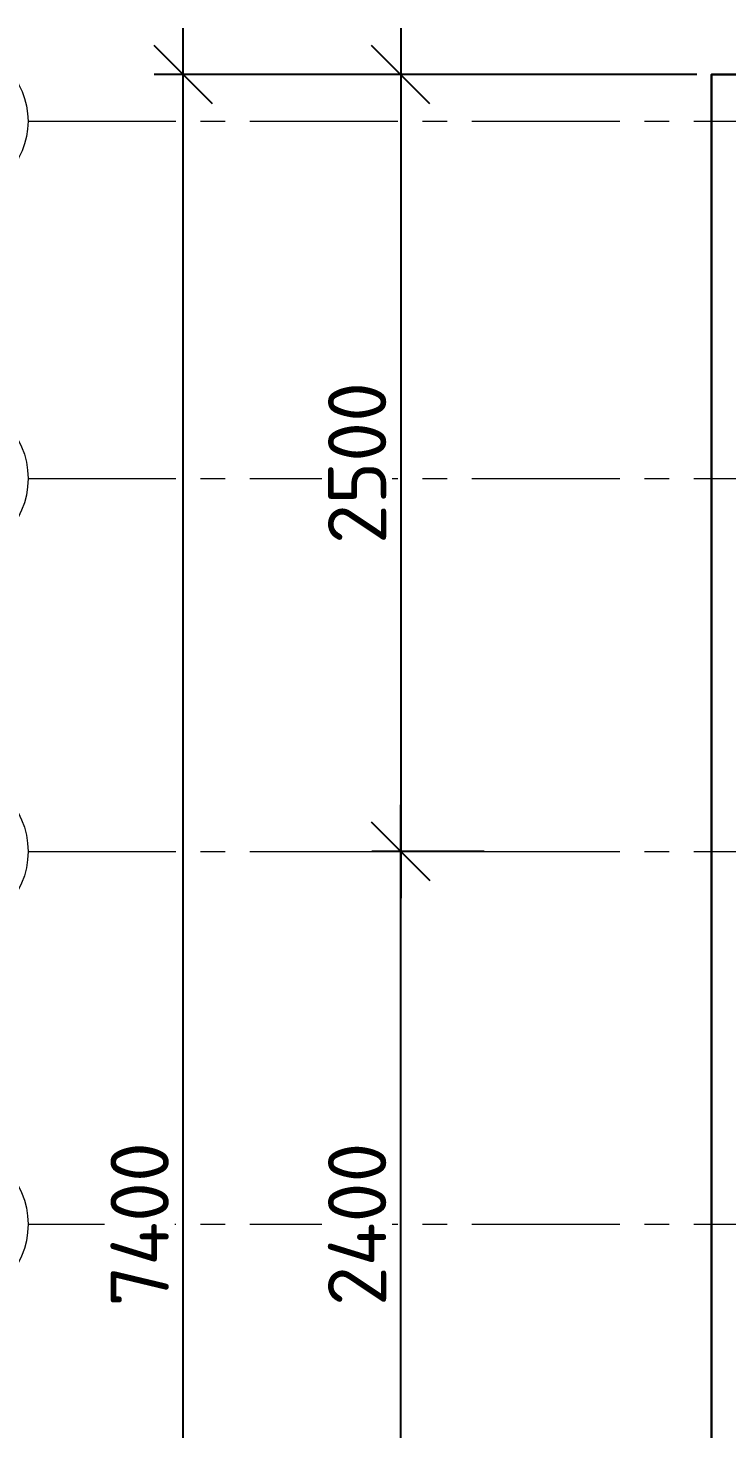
# Model space of a CAD drawing. Header units: millimetres. Extents: x 3795014 to 4300160, y 3869364 to 4016788.
# Drawn here: x 4217733 to 4219983, y 3924817 to 3929326 of the extents above; entities that cross this region are included whole.
import ezdxf

# ---------------------------------------------------------------- set-up
doc = ezdxf.new("R2010")
doc.units = ezdxf.units.MM
doc.linetypes.add('осевая2', pattern=[28.575, 19.05, -3.175, 3.175, -3.175])
doc.layers.get('Defpoints').update_dxf_attribs({"color": 3})
for name, color, linetype, lineweight in [('Дополнительная', 7, 'Continuous', 18), ('Констр.', 7, 'Continuous', 30), ('оси', 7, 'осевая2', 13), ('размеры', 7, 'Continuous', 18)]:
    doc.layers.add(name, color=color, linetype=linetype, lineweight=lineweight)
doc.styles.add('ВНИПИТЕКСТ', font='isocpeui.ttf')
doc.styles.add('ГОСТ 2.304', font='isocpeur.ttf')
doc.dimstyles.new('СПДС$0', dxfattribs={"dimscale": 100, "dimtxt": 2.5, "dimasz": 2.5, "dimexe": 1.25, "dimexo": 0.004, "dimgap": 1, "dimtad": 1, "dimdec": 0, "dimtxsty": 'ВНИПИТЕКСТ', "dimblk": 'OBLIQUE', "dimcen": 0, "dimdle": 1.25, "dimclrd": 256, "dimclre": 256, "dimclrt": 256, "dimadec": 0, "dimazin": 2, "dimtfac": 1, "dimtdec": 0, "dimtmove": 1, "dimatfit": 3, "dimldrblk": 'NONE', "dimfxl": 1, "dimlwd": -1, "dimlwe": -1, "dimarcsym": 0})

# ---------------------------------------------------------------- blocks, each defined once
blk = doc.blocks.new('_Oblique')
at = {"color": 0, "linetype": 'ByBlock', "lineweight": -2}
blk.add_line((-0.5, -0.5), (0.5, 0.5), dxfattribs=at)
blk = doc.blocks.new('*D87')
at = {"layer": 'Defpoints', "color": 0, "lineweight": 20, "transparency": 16777216}
for p in [(4218932.7, 3926675.6), (4219248.1, 3926675.6), (4219010.1, 3924275.6)]:
    blk.add_point(p, dxfattribs=at)
at = {"layer": 'размеры', "color": 0, "lineweight": -2, "transparency": 16777216}
for p, q in [((4218932.7, 3924125.6), (4218932.7, 3926825.6)), ((4219201.3, 3926675.6), (4218839, 3926675.6)), ((4218963.2, 3924275.6), (4218839, 3924275.6))]:
    blk.add_line(p, q, dxfattribs=at)
at = {"layer": 'размеры', "color": 0, "lineweight": -2, "transparency": 16777216, "xscale": 187.5, "yscale": 187.5, "zscale": 187.5}
for p, rotation in [((4218932.7, 3926675.6), 90), ((4218932.7, 3924275.6), 270)]:
    blk.add_blockref('_Oblique', p, dxfattribs=dict(at, rotation=rotation))
at = {"layer": 'размеры', "color": 0, "transparency": 16777216, "insert": (4218792.1, 3925475.6), "char_height": 187.5, "attachment_point": 5, "rotation": 90, "style": 'ГОСТ 2.304', "bg_fill": 3, "box_fill_scale": 1.1, "bg_fill_color": 9, "bg_fill_true_color": 13158600, "bg_fill_transparency": 0}
blk.add_mtext('\\A1;2400', dxfattribs=at)
blk = doc.blocks.new('*D89')
at = {"layer": 'Defpoints', "color": 0, "lineweight": 20, "transparency": 16777216}
for p in [(4218232.7, 3929175.6), (4219932.7, 3929175.6), (4219932.7, 3921775.6)]:
    blk.add_point(p, dxfattribs=at)
at = {"layer": 'размеры', "color": 0, "lineweight": -2, "transparency": 16777216}
for p, q in [((4218232.7, 3921625.6), (4218232.7, 3929325.6)), ((4219885.9, 3929175.6), (4218139, 3929175.6)), ((4219885.9, 3921775.6), (4218139, 3921775.6))]:
    blk.add_line(p, q, dxfattribs=at)
at = {"layer": 'размеры', "color": 0, "lineweight": -2, "transparency": 16777216, "xscale": 187.5, "yscale": 187.5, "zscale": 187.5}
for p, rotation in [((4218232.7, 3929175.6), 90), ((4218232.7, 3921775.6), 270)]:
    blk.add_blockref('_Oblique', p, dxfattribs=dict(at, rotation=rotation))
at = {"layer": 'размеры', "color": 0, "transparency": 16777216, "insert": (4218092.1, 3925475.6), "char_height": 187.5, "attachment_point": 5, "rotation": 90, "style": 'ГОСТ 2.304', "bg_fill": 3, "box_fill_scale": 1.1, "bg_fill_color": 9, "bg_fill_true_color": 13158600, "bg_fill_transparency": 0}
blk.add_mtext('\\A1;7400', dxfattribs=at)
blk = doc.blocks.new('*D90')
at = {"layer": 'Defpoints', "color": 0, "lineweight": 20, "transparency": 16777216}
for p in [(4219932.7, 3929175.6), (4218932.7, 3926675.6), (4219010.1, 3926675.6)]:
    blk.add_point(p, dxfattribs=at)
at = {"layer": 'размеры', "color": 0, "lineweight": -2, "transparency": 16777216}
for p, q in [((4218932.7, 3929325.6), (4218932.7, 3926525.6)), ((4219885.9, 3929175.6), (4218839, 3929175.6)), ((4218963.2, 3926675.6), (4218839, 3926675.6))]:
    blk.add_line(p, q, dxfattribs=at)
at = {"layer": 'размеры', "color": 0, "lineweight": -2, "transparency": 16777216, "xscale": 187.5, "yscale": 187.5, "zscale": 187.5}
for p, rotation in [((4218932.7, 3929175.6), 90), ((4218932.7, 3926675.6), 270)]:
    blk.add_blockref('_Oblique', p, dxfattribs=dict(at, rotation=rotation))
at = {"layer": 'размеры', "color": 0, "transparency": 16777216, "insert": (4218792.1, 3927925.6), "char_height": 187.5, "attachment_point": 5, "rotation": 90, "style": 'ГОСТ 2.304', "bg_fill": 3, "box_fill_scale": 1.1, "bg_fill_color": 9, "bg_fill_true_color": 13158600, "bg_fill_transparency": 0}
blk.add_mtext('\\A1;2500', dxfattribs=at)

msp = doc.modelspace()

# ---------------------------------------------------------------- linework, layer by layer
at = {"layer": 'Дополнительная', "ltscale": 100}
for centre, radius in [((4217487.7, 3929025.6), 245), ((4217470.2, 3927875.6), 262.5), ((4217470.2, 3926675.6), 262.5), ((4217470.2, 3925475.6), 262.5)]:
    msp.add_circle(centre, radius, dxfattribs=at)
at = {"layer": 'Констр.', "ltscale": 200}
msp.add_lwpolyline([(4226950.4, 3921775.6), (4219932.7, 3921775.6), (4219932.7, 3929175.6), (4229434.6, 3929175.6), (4229434.6, 3921775.6), (4228750.4, 3921775.6)], dxfattribs=at)
at = {"layer": 'оси', "ltscale": 25}
for p, q in [((4217732.7, 3929025.6), (4229531.2, 3929025.6)), ((4217732.7, 3927875.6), (4229531.2, 3927875.6)), ((4217732.7, 3926675.6), (4229531.2, 3926675.6)), ((4217732.7, 3925475.6), (4229531.2, 3925475.6))]:
    msp.add_line(p, q, dxfattribs=at)

# ---------------------------------------------------------------- next in the draw order: dimensions: what is measured, and where the dimension line sits
at = {"layer": 'размеры'}
dim = msp.add_linear_dim(base=(4218932.7, 3926675.6), p1=(4219010.1, 3924275.6), p2=(4219248.1, 3926675.6), angle=90, dimstyle='СПДС$0', override={"dimscale": 75, "dimexo": 0.625, "dimgap": 0.625, "dimrnd": 0.001, "dimtxsty": 'ГОСТ 2.304', "dimcen": 2.5, "dimdle": 2, "dimclrd": 0, "dimclre": 0, "dimclrt": 0, "dimtfac": 0.75, "dimtfill": 1, "dimtolj": 1, "dimlwd": -2, "dimlwe": -2, "dimarcsym": 1}, dxfattribs=at)
dim.commit()
dim.dimension.update_dxf_attribs({"geometry": '*D87', "text_midpoint": (4218792.1, 3925475.6)})

# ---------------------------------------------------------------- next in the draw order: dimensions: what is measured, and where the dimension line sits
dim = msp.add_linear_dim(base=(4218232.7, 3929175.6), p1=(4219932.7, 3921775.6), p2=(4219932.7, 3929175.6), angle=90, dimstyle='СПДС$0', override={"dimscale": 75, "dimexo": 0.625, "dimgap": 0.625, "dimrnd": 0.001, "dimtxsty": 'ГОСТ 2.304', "dimcen": 2.5, "dimdle": 2, "dimclrd": 0, "dimclre": 0, "dimclrt": 0, "dimtfac": 0.75, "dimtfill": 1, "dimtolj": 1, "dimlwd": -2, "dimlwe": -2, "dimarcsym": 1}, dxfattribs=at)
dim.commit()
dim.dimension.update_dxf_attribs({"geometry": '*D89', "text_midpoint": (4218092.1, 3925475.6)})

# ---------------------------------------------------------------- next in the draw order: dimensions: what is measured, and where the dimension line sits
dim = msp.add_linear_dim(base=(4218932.7, 3926675.6), p1=(4219932.7, 3929175.6), p2=(4219010.1, 3926675.6), angle=270, dimstyle='СПДС$0', override={"dimscale": 75, "dimexo": 0.625, "dimgap": 0.625, "dimrnd": 0.001, "dimtxsty": 'ГОСТ 2.304', "dimcen": 2.5, "dimdle": 2, "dimclrd": 0, "dimclre": 0, "dimclrt": 0, "dimtfac": 0.75, "dimtfill": 1, "dimtolj": 1, "dimlwd": -2, "dimlwe": -2, "dimarcsym": 1}, dxfattribs=at)
dim.commit()
dim.dimension.update_dxf_attribs({"geometry": '*D90', "text_midpoint": (4218792.1, 3927925.6)})

doc.saveas('drawing.dxf')
